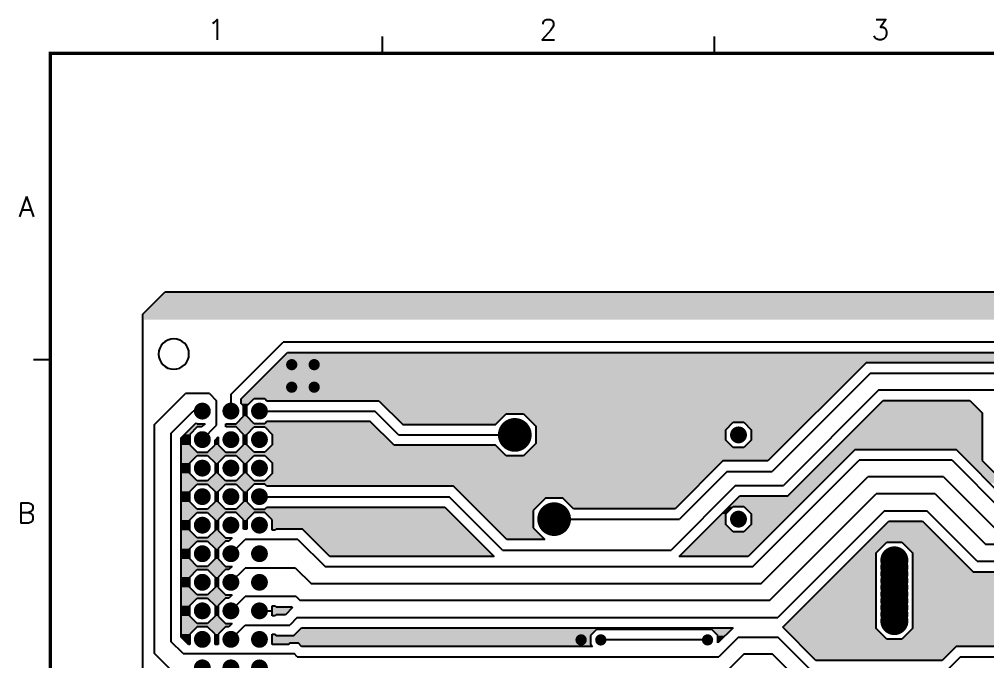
# Model space of a CAD drawing. Extents: x 295 to 953, y 10 to 290.
# Drawn here: x 487.4 to 629.6, y 195.7 to 290 of the extents above; entities that cross this region are included whole.
import ezdxf
from ezdxf.enums import TextEntityAlignment as Align

# ---------------------------------------------------------------- set-up
doc = ezdxf.new("R2010")
doc.units = 0
doc.header["$LTSCALE"] = 5
doc.header["$MEASUREMENT"] = 0
doc.layers.get('0').update_dxf_attribs({"linetype": 'CONTINUOUS', "lineweight": 25})
for name, color, linetype in [('L4-BOTTOM_GBR', 7, 'CONTINUOUS'), ('문자', 4, 'CONTINUOUS'), ('테두리', 3, 'CONTINUOUS')]:
    doc.layers.add(name, color=color, linetype=linetype)
doc.styles.get("Standard").update_dxf_attribs({"font": 'simplex.shx'})

# ---------------------------------------------------------------- blocks, each defined once
blk = doc.blocks.new('C')
blk.add_line((15, 285), (15, 285))
at = {"layer": '테두리'}
for points, const_width in [([(63.75, 287.5), (63.75, 285)], 0.3), ([(112.5, 287.5), (112.5, 285)], 0.3), ([(15, 285), (15, 15), (405, 15), (405, 285), (15, 285)], 0.5), ([(12.5, 240), (15, 240)], 0.3)]:
    blk.add_lwpolyline(points, dxfattribs=dict(at, const_width=const_width))
at = {"layer": '문자'}
for s, p in [('1', (39.38, 288.5)), ('2', (88.12, 288.5)), ('3', (136.88, 288.5)), ('A', (11.5, 262.5)), ('B', (11.5, 217.5))]:
    blk.add_text(s, height=3, dxfattribs=at).set_placement(p, align=Align.MIDDLE)

msp = doc.modelspace()

# ---------------------------------------------------------------- linework, layer by layer
for points, const_width in [([(527.84, 239.28, -1), (527.02, 239.28, -1)], 0.825), ([(531.14, 239.28, -1), (530.32, 239.28, -1)], 0.825), ([(527.84, 235.97, -1), (527.02, 235.97, -1)], 0.825), ([(531.14, 235.97, -1), (530.32, 235.97, -1)], 0.825), ([(514.93, 232.46, -1), (513.69, 232.46, -1)], 1.24), ([(519.12, 232.46, -1), (517.88, 232.46, -1)], 1.24), ([(523.31, 232.46, -1), (522.08, 232.46, -1)], 1.24), ([(561.42, 228.96, -1), (558.94, 228.96, -1)], 2.48), ([(514.93, 228.27, -1), (513.69, 228.27, -1)], 1.24), ([(519.12, 228.27, -1), (517.88, 228.27, -1)], 1.24), ([(523.31, 228.27, -1), (522.08, 228.27, -1)], 1.24), ([(593.64, 228.96, -1), (592.4, 228.96, -1)], 1.24), ([(514.93, 224.08, -1), (513.69, 224.08, -1)], 1.24), ([(519.12, 224.08, -1), (517.88, 224.08, -1)], 1.24), ([(523.31, 224.08, -1), (522.08, 224.08, -1)], 1.24), ([(514.93, 219.89, -1), (513.69, 219.89, -1)], 1.24), ([(519.12, 219.89, -1), (517.88, 219.89, -1)], 1.24), ([(523.31, 219.89, -1), (522.08, 219.89, -1)], 1.24), ([(567.19, 216.59, -1), (564.72, 216.59, -1)], 2.48), ([(593.64, 216.59, -1), (592.4, 216.59, -1)], 1.24), ([(514.93, 215.7, -1), (513.69, 215.7, -1)], 1.24), ([(519.12, 215.7, -1), (517.88, 215.7, -1)], 1.24), ([(523.31, 215.7, -1), (522.08, 215.7, -1)], 1.24), ([(514.93, 211.51, -1), (513.69, 211.51, -1)], 1.24), ([(519.12, 211.51, -1), (517.88, 211.51, -1)], 1.24), ([(523.31, 211.51, -1), (522.08, 211.51, -1)], 1.24), ([(616.93, 210.53, -1), (614.87, 210.53, -1)], 2.06), ([(616.93, 209.54, -1), (614.87, 209.54, -1)], 2.06), ([(616.93, 208.55, -1), (614.87, 208.55, -1)], 2.06), ([(616.93, 207.56, -1), (614.87, 207.56, -1)], 2.06), ([(514.93, 207.31, -1), (513.69, 207.31, -1)], 1.24), ([(519.12, 207.31, -1), (517.88, 207.31, -1)], 1.24), ([(523.31, 207.31, -1), (522.08, 207.31, -1)], 1.24), ([(616.93, 206.57, -1), (614.87, 206.57, -1)], 2.06), ([(616.93, 205.58, -1), (614.87, 205.58, -1)], 2.06), ([(616.93, 204.59, -1), (614.87, 204.59, -1)], 2.06), ([(616.93, 203.6, -1), (614.87, 203.6, -1)], 2.06), ([(514.93, 203.12, -1), (513.69, 203.12, -1)], 1.24), ([(519.12, 203.12, -1), (517.88, 203.12, -1)], 1.24), ([(523.31, 203.12, -1), (522.08, 203.12, -1)], 1.24), ([(616.93, 202.61, -1), (614.87, 202.61, -1)], 2.06), ([(616.93, 201.62, -1), (614.87, 201.62, -1)], 2.06), ([(514.93, 198.93, -1), (513.69, 198.93, -1)], 1.24), ([(519.12, 198.93, -1), (517.88, 198.93, -1)], 1.24), ([(523.31, 198.93, -1), (522.08, 198.93, -1)], 1.24), ([(570.33, 198.85, -1), (569.5, 198.85, -1)], 0.825), ([(573.22, 198.85, -1), (572.39, 198.85, -1)], 0.825), ([(588.89, 198.85, -1), (588.07, 198.85, -1)], 0.825), ([(514.93, 194.74, -1), (513.69, 194.74, -1)], 1.24), ([(519.12, 194.74, -1), (517.88, 194.74, -1)], 1.24), ([(523.31, 194.74, -1), (522.08, 194.74, -1)], 1.24)]:
    msp.add_lwpolyline(points, format="xyb", close=True, dxfattribs=dict(const_width=const_width))
at = {"layer": 'L4-BOTTOM_GBR'}
for p, q in [((505.57, 246.7), (508.87, 250)), ((508.87, 250), (868.57, 250)), ((505.57, 88.3), (505.57, 246.7)), ((505.57, 88.3), (505.57, 246.7)), ((518.5, 234.89), (526.19, 242.57)), ((841.34, 242.57), (526.19, 242.57)), ((520.03, 234.25), (526.82, 241.05)), ((526.82, 241.05), (840.71, 241.05)), ((611.77, 239.56), (597.34, 225.13)), ((831.04, 239.56), (611.77, 239.56)), ((612.4, 238.04), (597.97, 223.6)), ((612.4, 238.04), (830.41, 238.04)), ((507.22, 230.43), (511.83, 235.04)), ((515.36, 235.04), (511.83, 235.04)), ((515.36, 235.04), (516.41, 233.99)), ((518.5, 234.89), (518.5, 232.46)), ((613.64, 235.56), (599.62, 221.54)), ((613.64, 235.56), (813.71, 235.56)), ((516.41, 230.37), (516.41, 233.99)), ((520.03, 233.56), (520.03, 234.25)), ((520.36, 233.23), (520.03, 233.56)), ((520.36, 231.69), (520.36, 233.23)), ((520.84, 233.23), (521.93, 234.32)), ((520.84, 231.69), (520.84, 233.23)), ((521.93, 234.32), (523.46, 234.32)), ((523.46, 234.32), (523.79, 233.99)), ((523.79, 233.99), (540.24, 233.99)), ((540.24, 233.99), (543.74, 230.49)), ((600.25, 220.01), (614.27, 234.04)), ((614.27, 234.04), (626.96, 234.04)), ((626.96, 234.04), (628.78, 232.21)), ((509.69, 229.17), (512.98, 232.46)), ((514.31, 232.46), (512.98, 232.46)), ((522.69, 232.46), (539.61, 232.46)), ((543.1, 228.96), (539.61, 232.46)), ((557.33, 230.49), (558.9, 232.06)), ((558.9, 232.06), (561.46, 232.06)), ((561.46, 232.06), (563.28, 230.24)), ((628.78, 232.21), (628.78, 225.2)), ((507.22, 230.43), (507.22, 196.92)), ((511.22, 228.54), (513.41, 230.73)), ((513.41, 230.73), (513.54, 230.6)), ((513.54, 230.6), (514.72, 230.6)), ((514.72, 230.6), (514.24, 230.13)), ((514.31, 228.27), (516.41, 230.37)), ((517.77, 230.6), (519.27, 230.6)), ((517.77, 230.13), (517.77, 230.6)), ((519.27, 230.6), (520.36, 231.69)), ((521.93, 230.6), (520.84, 231.69)), ((523.46, 230.6), (521.93, 230.6)), ((523.79, 230.93), (523.46, 230.6)), ((538.97, 230.93), (523.79, 230.93)), ((542.47, 227.44), (538.97, 230.93)), ((543.74, 230.49), (557.33, 230.49)), ((591.16, 229.73), (592.25, 230.82)), ((592.25, 230.82), (593.79, 230.82)), ((593.79, 230.82), (594.87, 229.73)), ((509.69, 229.17), (509.69, 198.64)), ((513.54, 230.13), (512.46, 229.04)), ((512.46, 229.04), (512.46, 227.5)), ((514.24, 230.13), (513.54, 230.13)), ((519.27, 230.13), (517.77, 230.13)), ((520.36, 229.04), (519.27, 230.13)), ((520.36, 227.5), (520.36, 229.04)), ((520.84, 229.04), (521.93, 230.13)), ((520.84, 227.5), (520.84, 229.04)), ((521.93, 230.13), (523.46, 230.13)), ((523.46, 230.13), (524.55, 229.04)), ((524.55, 229.04), (524.55, 227.5)), ((543.1, 228.96), (560.18, 228.96)), ((563.28, 230.24), (563.28, 227.68)), ((591.16, 228.19), (591.16, 229.73)), ((594.87, 229.73), (594.87, 228.19)), ((511.22, 199.27), (511.22, 228.54)), ((512.46, 227.5), (513.54, 226.41)), ((515.08, 226.41), (516.17, 227.5)), ((516.17, 228.2), (516.65, 228.68)), ((516.17, 227.5), (516.17, 228.2)), ((516.65, 228.68), (516.65, 227.5)), ((516.65, 227.5), (517.73, 226.41)), ((519.27, 226.41), (520.36, 227.5)), ((521.93, 226.41), (520.84, 227.5)), ((524.55, 227.5), (523.46, 226.41)), ((557.33, 227.44), (542.47, 227.44)), ((558.9, 225.87), (557.33, 227.44)), ((563.28, 227.68), (561.46, 225.87)), ((592.25, 227.11), (591.16, 228.19)), ((594.87, 228.19), (593.79, 227.11)), ((513.54, 226.41), (515.08, 226.41)), ((517.73, 226.41), (519.27, 226.41)), ((523.46, 226.41), (521.93, 226.41)), ((593.79, 227.11), (592.25, 227.11)), ((610.12, 226.78), (594.45, 211.1)), ((625, 226.78), (610.12, 226.78)), ((632.42, 219.35), (625, 226.78)), ((512.46, 224.85), (513.54, 225.93)), ((512.46, 223.31), (512.46, 224.85)), ((513.54, 225.93), (515.08, 225.93)), ((515.08, 225.93), (516.17, 224.85)), ((516.17, 224.85), (516.17, 223.31)), ((516.65, 224.85), (517.73, 225.93)), ((516.65, 223.31), (516.65, 224.85)), ((517.73, 225.93), (519.27, 225.93)), ((519.27, 225.93), (520.36, 224.85)), ((520.36, 224.85), (520.36, 223.31)), ((520.84, 224.85), (521.93, 225.93)), ((520.84, 223.31), (520.84, 224.85)), ((521.93, 225.93), (523.46, 225.93)), ((523.46, 225.93), (524.55, 224.85)), ((524.55, 224.85), (524.55, 223.31)), ((561.46, 225.87), (558.9, 225.87)), ((590.74, 225.13), (583.72, 218.11)), ((597.34, 225.13), (590.74, 225.13)), ((595.08, 209.57), (610.75, 225.25)), ((624.37, 225.25), (610.75, 225.25)), ((624.37, 225.25), (631.79, 217.82)), ((628.78, 225.2), (632.15, 221.83)), ((513.54, 222.22), (512.46, 223.31)), ((516.17, 223.31), (515.08, 222.22)), ((517.73, 222.22), (516.65, 223.31)), ((520.36, 223.31), (519.27, 222.22)), ((521.93, 222.22), (520.84, 223.31)), ((524.55, 223.31), (523.46, 222.22)), ((591.37, 223.6), (584.35, 216.59)), ((591.37, 223.6), (597.97, 223.6)), ((515.08, 222.22), (513.54, 222.22)), ((519.27, 222.22), (517.73, 222.22)), ((523.46, 222.22), (521.93, 222.22)), ((596.32, 207.1), (611.99, 222.78)), ((623.13, 222.78), (611.99, 222.78)), ((623.13, 222.78), (630.55, 215.35)), ((512.46, 220.66), (513.54, 221.74)), ((512.46, 219.12), (512.46, 220.66)), ((513.54, 221.74), (515.08, 221.74)), ((515.08, 221.74), (516.17, 220.66)), ((516.17, 220.66), (516.17, 219.12)), ((516.65, 220.66), (517.73, 221.74)), ((516.65, 219.12), (516.65, 220.66)), ((517.73, 221.74), (519.27, 221.74)), ((519.27, 221.74), (520.36, 220.66)), ((520.36, 220.66), (520.36, 219.12)), ((521.93, 221.74), (520.84, 220.66)), ((520.84, 220.66), (520.84, 219.12)), ((523.46, 221.74), (521.93, 221.74)), ((523.79, 221.41), (523.46, 221.74)), ((551.16, 221.41), (523.79, 221.41)), ((559, 213.58), (551.16, 221.41)), ((592.6, 221.54), (583.12, 212.05)), ((592.6, 221.54), (599.62, 221.54)), ((513.54, 218.03), (512.46, 219.12)), ((516.17, 219.12), (515.08, 218.03)), ((517.73, 218.03), (516.65, 219.12)), ((520.36, 219.12), (519.27, 218.03)), ((520.84, 219.12), (521.93, 218.03)), ((522.69, 219.89), (550.53, 219.89)), ((558.37, 212.05), (550.53, 219.89)), ((564.67, 219.68), (562.86, 217.87)), ((567.24, 219.68), (564.67, 219.68)), ((568.81, 218.11), (567.24, 219.68)), ((584.33, 211.1), (593.24, 220.01)), ((593.24, 220.01), (600.25, 220.01)), ((597.55, 204.62), (613.23, 220.3)), ((621.89, 220.3), (613.23, 220.3)), ((621.89, 220.3), (629.32, 212.88)), ((512.46, 216.47), (513.54, 217.55)), ((515.08, 218.03), (513.54, 218.03)), ((513.54, 217.55), (515.08, 217.55)), ((515.08, 217.55), (516.17, 216.47)), ((517.73, 217.55), (516.65, 216.47)), ((519.27, 218.03), (517.73, 218.03)), ((519.27, 217.55), (517.73, 217.55)), ((520.36, 216.47), (519.27, 217.55)), ((521.93, 217.55), (520.84, 216.47)), ((521.93, 218.03), (523.46, 218.03)), ((523.46, 217.55), (521.93, 217.55)), ((523.46, 218.03), (523.79, 218.36)), ((524.55, 216.47), (523.46, 217.55)), ((523.79, 218.36), (549.9, 218.36)), ((549.9, 218.36), (557.16, 211.1)), ((562.86, 217.87), (562.86, 215.31)), ((583.72, 218.11), (568.81, 218.11)), ((591.16, 217.36), (592.25, 218.44)), ((592.25, 218.44), (593.79, 218.44)), ((593.79, 218.44), (594.87, 217.36)), ((614.47, 217.82), (598.79, 202.15)), ((614.47, 217.82), (620.65, 217.82)), ((628.08, 210.4), (620.65, 217.82)), ((512.46, 214.93), (512.46, 216.47)), ((516.17, 216.47), (516.17, 214.93)), ((516.65, 216.47), (516.65, 214.93)), ((520.36, 215.13), (520.36, 216.47)), ((520.84, 216.47), (520.84, 215.13)), ((524.55, 214.96), (524.55, 216.47)), ((565.96, 216.59), (584.35, 216.59)), ((591.16, 215.82), (591.16, 217.36)), ((594.87, 217.36), (594.87, 215.82)), ((599.51, 200.71), (615.1, 216.3)), ((615.1, 216.3), (620.02, 216.3)), ((620.02, 216.3), (627.45, 208.87)), ((513.54, 213.84), (512.46, 214.93)), ((516.17, 214.93), (515.08, 213.84)), ((516.65, 214.93), (517.73, 213.84)), ((520.84, 215.13), (520.36, 215.13)), ((524.98, 214.96), (524.55, 214.96)), ((525.15, 215.13), (524.98, 214.96)), ((528.99, 215.13), (525.15, 215.13)), ((533.01, 211.1), (528.99, 215.13)), ((562.86, 215.31), (564.59, 213.58)), ((592.25, 214.73), (591.16, 215.82)), ((593.79, 214.73), (592.25, 214.73)), ((594.87, 215.82), (593.79, 214.73)), ((512.46, 212.27), (513.54, 213.36)), ((515.08, 213.84), (513.54, 213.84)), ((513.54, 213.36), (515.08, 213.36)), ((515.08, 213.36), (516.17, 212.27)), ((517.73, 213.36), (516.65, 212.27)), ((517.73, 213.84), (518.68, 213.84)), ((518.2, 213.36), (517.73, 213.36)), ((518.68, 213.84), (518.2, 213.36)), ((518.5, 211.51), (520.6, 213.6)), ((525.78, 213.6), (520.6, 213.6)), ((528.35, 213.6), (525.78, 213.6)), ((528.35, 213.6), (532.38, 209.57)), ((564.59, 213.58), (559, 213.58)), ((512.46, 210.74), (512.46, 212.27)), ((516.17, 212.27), (516.17, 210.74)), ((516.65, 212.27), (516.65, 210.74)), ((558.37, 212.05), (583.12, 212.05)), ((613.22, 211.64), (614.79, 213.21)), ((614.79, 213.21), (617.01, 213.21)), ((617.01, 213.21), (618.58, 211.64)), ((681.29, 212.88), (629.32, 212.88)), ((513.54, 209.65), (512.46, 210.74)), ((516.17, 210.74), (515.08, 209.65)), ((516.65, 210.74), (517.73, 209.65)), ((557.16, 211.1), (533.01, 211.1)), ((594.45, 211.1), (584.33, 211.1)), ((613.22, 200.51), (613.22, 211.64)), ((618.58, 211.64), (618.58, 200.51)), ((628.08, 210.4), (682.53, 210.4)), ((512.46, 208.08), (513.54, 209.17)), ((515.08, 209.65), (513.54, 209.65)), ((513.54, 209.17), (515.08, 209.17)), ((515.08, 209.17), (516.17, 208.08)), ((517.73, 209.17), (516.65, 208.08)), ((517.73, 209.65), (518.68, 209.65)), ((518.2, 209.17), (517.73, 209.17)), ((518.68, 209.65), (518.2, 209.17)), ((518.5, 207.31), (520.6, 209.41)), ((525.78, 209.41), (520.6, 209.41)), ((528.01, 209.41), (525.78, 209.41)), ((528.01, 209.41), (530.32, 207.1)), ((595.08, 209.57), (532.38, 209.57)), ((512.46, 206.55), (512.46, 208.08)), ((516.17, 208.08), (516.17, 206.55)), ((516.65, 208.08), (516.65, 206.55)), ((627.45, 208.87), (683.16, 208.87)), ((513.54, 205.46), (512.46, 206.55)), ((516.17, 206.55), (515.08, 205.46)), ((516.65, 206.55), (517.73, 205.46)), ((596.32, 207.1), (530.32, 207.1)), ((512.46, 203.89), (513.54, 204.98)), ((515.08, 205.46), (513.54, 205.46)), ((513.54, 204.98), (515.08, 204.98)), ((515.08, 204.98), (516.17, 203.89)), ((517.73, 204.98), (516.65, 203.89)), ((517.73, 205.46), (518.68, 205.46)), ((518.2, 204.98), (517.73, 204.98)), ((518.68, 205.46), (518.2, 204.98)), ((518.5, 203.12), (520.6, 205.22)), ((525.78, 205.22), (520.6, 205.22)), ((528.07, 205.22), (525.78, 205.22)), ((528.07, 205.22), (528.67, 204.62)), ((512.46, 202.35), (512.46, 203.89)), ((516.17, 203.89), (516.17, 202.35)), ((516.65, 203.89), (516.65, 202.35)), ((524.55, 203.86), (524.98, 203.86)), ((524.55, 202.39), (524.55, 203.86)), ((524.98, 203.86), (525.15, 203.69)), ((525.15, 203.69), (527.44, 203.69)), ((527.54, 203.59), (526.5, 202.55)), ((527.44, 203.69), (527.54, 203.59)), ((597.55, 204.62), (528.67, 204.62)), ((513.54, 201.27), (512.46, 202.35)), ((516.17, 202.35), (515.08, 201.27)), ((516.65, 202.35), (517.73, 201.27)), ((522.69, 203.12), (524.55, 203.12)), ((524.98, 202.39), (524.55, 202.39)), ((525.15, 202.55), (524.98, 202.39)), ((526.5, 202.55), (525.15, 202.55)), ((528.25, 202.15), (527.13, 201.03)), ((528.25, 202.15), (598.79, 202.15)), ((513.54, 200.79), (512.46, 199.7)), ((515.08, 201.27), (513.54, 201.27)), ((515.08, 200.79), (513.54, 200.79)), ((516.17, 199.7), (515.08, 200.79)), ((517.73, 200.79), (516.65, 199.7)), ((517.73, 201.27), (518.68, 201.27)), ((518.2, 200.79), (517.73, 200.79)), ((518.68, 201.27), (518.2, 200.79)), ((518.5, 198.93), (520.6, 201.03)), ((520.6, 201.03), (525.78, 201.03)), ((525.78, 201.03), (527.13, 201.03)), ((527.76, 199.5), (528.89, 200.62)), ((528.89, 200.62), (592.22, 200.62)), ((592.22, 200.62), (590.01, 198.41)), ((604.37, 195.84), (599.51, 200.71)), ((614.79, 198.94), (613.22, 200.51)), ((618.58, 200.51), (617.01, 198.94)), ((512.29, 198.2), (511.22, 199.27)), ((512.46, 199.7), (512.46, 198.2)), ((516.17, 198.2), (516.17, 199.7)), ((516.65, 199.7), (516.65, 198.2)), ((524.55, 199.67), (524.98, 199.67)), ((524.55, 198.2), (524.55, 199.67)), ((524.98, 199.67), (525.15, 199.5)), ((525.15, 199.5), (527.76, 199.5)), ((572.17, 200.38), (571.28, 199.48)), ((571.28, 199.48), (571.28, 198.22)), ((589.11, 200.38), (572.17, 200.38)), ((590.01, 199.48), (589.11, 200.38)), ((590.01, 198.41), (590.01, 199.48)), ((593.02, 199.26), (590.13, 196.38)), ((593.02, 199.26), (598.79, 199.26)), ((603.74, 194.31), (598.79, 199.26)), ((511.49, 196.84), (509.69, 198.64)), ((512.46, 198.2), (512.29, 198.2)), ((516.65, 198.2), (516.17, 198.2)), ((527, 198.2), (524.55, 198.2)), ((527.16, 198.36), (527, 198.2)), ((528.42, 198.36), (527.16, 198.36)), ((528.89, 197.9), (528.42, 198.36)), ((571.6, 197.9), (528.89, 197.9)), ((571.28, 198.22), (571.6, 197.9)), ((588.48, 198.85), (572.8, 198.85)), ((617.01, 198.94), (614.79, 198.94)), ((624.97, 197.9), (622.91, 195.84)), ((685.64, 197.9), (624.97, 197.9)), ((511.49, 192.65), (507.22, 196.92)), ((511.49, 196.84), (527.79, 196.84)), ((528.25, 196.38), (527.79, 196.84)), ((528.25, 196.38), (590.13, 196.38)), ((593.84, 196.79), (590.95, 193.9)), ((593.84, 196.79), (597.97, 196.79)), ((602.92, 191.84), (597.97, 196.79)), ((625.6, 196.38), (623.54, 194.31)), ((625.6, 196.38), (685, 196.38)), ((622.91, 195.84), (604.37, 195.84))]:
    msp.add_line(p, q, dxfattribs=at)
for start, end in [(0, 180), (180, 0)]:
    msp.add_arc((510.12, 240.84), 2.23, start, end, dxfattribs=at)
for points in [[(868.4, 246.62), (868.4, 249.83), (505.73, 246.62), (508.95, 249.83)], [(868.4, 249.83), (868.4, 249.83), (508.95, 249.83), (868.4, 249.83)], [(868.4, 245.87), (868.4, 246.62), (505.73, 245.87), (505.73, 246.62)], [(868.4, 245.87), (868.4, 245.87), (856.19, 245.87), (505.73, 245.87)], [(842.2, 239.56), (840.71, 241.05), (525.34, 239.56), (526.82, 241.05)], [(840.71, 241.05), (840.71, 241.05), (592.25, 241.05), (840.71, 241.05)], [(608.36, 236.15), (611.77, 239.56), (521.93, 236.15), (525.34, 239.56)], [(842.2, 239.56), (842.2, 239.56), (831.04, 239.56), (611.77, 239.56)], [(606.53, 234.32), (608.36, 236.15), (520.09, 234.32), (521.93, 236.15)], [(521.86, 234.25), (521.93, 234.32), (520.03, 234.25), (520.09, 234.32)], [(521.17, 233.56), (521.86, 234.25), (520.03, 233.56), (520.03, 234.25)], [(520.84, 233.23), (521.17, 233.56), (520.36, 233.23), (520.03, 233.56)], [(520.84, 231.69), (520.84, 233.23), (520.36, 231.69), (520.36, 233.23)], [(606.53, 234.32), (606.53, 234.32), (523.46, 234.32), (521.93, 234.32)], [(606.2, 233.99), (606.53, 234.32), (523.79, 233.99), (523.46, 234.32)], [(606.2, 233.99), (606.2, 233.99), (540.24, 233.99), (523.79, 233.99)], [(604.27, 232.06), (606.2, 233.99), (542.17, 232.06), (540.24, 233.99)], [(628.78, 232.21), (626.96, 234.04), (612.45, 232.21), (614.27, 234.04)], [(626.96, 234.04), (626.96, 234.04), (614.27, 234.04), (626.96, 234.04)], [(557.33, 230.49), (558.9, 232.06), (543.74, 230.49), (542.17, 232.06)], [(604.27, 232.06), (604.27, 232.06), (561.46, 232.06), (558.9, 232.06)], [(603.03, 230.82), (604.27, 232.06), (562.7, 230.82), (561.46, 232.06)], [(628.78, 226.78), (628.78, 232.21), (607.01, 226.78), (612.45, 232.21)], [(514.24, 230.13), (514.72, 230.6), (512.81, 230.13), (513.29, 230.6)], [(513.54, 230.6), (513.41, 230.73), (513.29, 230.6), (513.41, 230.73)], [(539.78, 230.13), (539.3, 230.6), (517.77, 230.13), (517.77, 230.6)], [(539.3, 230.6), (539.3, 230.6), (517.77, 230.6), (518.32, 230.6)], [(521.93, 230.6), (521.93, 230.6), (518.32, 230.6), (519.27, 230.6)], [(521.93, 230.6), (520.84, 231.69), (519.27, 230.6), (520.36, 231.69)], [(539.3, 230.6), (539.3, 230.6), (521.93, 230.6), (523.46, 230.6)], [(539.3, 230.6), (538.97, 230.93), (523.46, 230.6), (523.79, 230.93)], [(538.97, 230.93), (538.97, 230.93), (523.79, 230.93), (538.97, 230.93)], [(591.67, 230.24), (592.25, 230.82), (563.28, 230.24), (562.7, 230.82)], [(603.03, 230.82), (603.03, 230.82), (593.79, 230.82), (592.25, 230.82)], [(601.94, 229.73), (603.03, 230.82), (594.87, 229.73), (593.79, 230.82)], [(512.46, 228.54), (512.46, 229.04), (511.22, 228.54), (511.72, 229.04)], [(512.46, 229.04), (513.54, 230.13), (511.72, 229.04), (512.81, 230.13)], [(521.93, 230.13), (521.93, 230.13), (519.27, 230.13), (517.77, 230.13)], [(520.84, 229.04), (521.93, 230.13), (520.36, 229.04), (519.27, 230.13)], [(520.84, 227.5), (520.84, 229.04), (520.36, 227.5), (520.36, 229.04)], [(539.78, 230.13), (539.78, 230.13), (523.46, 230.13), (521.93, 230.13)], [(540.87, 229.04), (539.78, 230.13), (524.55, 229.04), (523.46, 230.13)], [(542.41, 227.5), (540.87, 229.04), (524.55, 227.5), (524.55, 229.04)], [(591.16, 229.73), (591.67, 230.24), (563.28, 229.73), (563.28, 230.24)], [(591.16, 228.19), (591.16, 229.73), (563.28, 228.19), (563.28, 229.73)], [(600.4, 228.19), (601.94, 229.73), (594.87, 228.19), (594.87, 229.73)], [(512.46, 227.5), (512.46, 228.54), (511.22, 227.5), (511.22, 228.54)], [(513.54, 226.41), (512.46, 227.5), (511.22, 226.41), (511.22, 227.5)], [(517.73, 226.41), (516.65, 227.5), (515.08, 226.41), (516.17, 227.5)], [(516.65, 228.2), (516.65, 228.68), (516.17, 228.2), (516.65, 228.68)], [(516.65, 227.5), (516.65, 228.2), (516.17, 227.5), (516.17, 228.2)], [(521.93, 226.41), (520.84, 227.5), (519.27, 226.41), (520.36, 227.5)], [(558.36, 226.41), (557.33, 227.44), (523.46, 226.41), (524.49, 227.44)], [(542.47, 227.44), (542.41, 227.5), (524.49, 227.44), (524.55, 227.5)], [(592.25, 227.11), (591.67, 227.68), (562.7, 227.11), (563.28, 227.68)], [(591.67, 227.68), (591.16, 228.19), (563.28, 227.68), (563.28, 228.19)], [(599.32, 227.11), (600.4, 228.19), (593.79, 227.11), (594.87, 228.19)], [(558.83, 225.93), (558.36, 226.41), (511.22, 225.93), (511.22, 226.41)], [(517.73, 226.41), (517.73, 226.41), (513.54, 226.41), (515.08, 226.41)], [(521.93, 226.41), (521.93, 226.41), (517.73, 226.41), (519.27, 226.41)], [(558.36, 226.41), (558.36, 226.41), (521.93, 226.41), (523.46, 226.41)], [(598.08, 225.87), (599.32, 227.11), (561.46, 225.87), (562.7, 227.11)], [(603.36, 220.01), (610.12, 226.78), (600.25, 220.01), (607.01, 226.78)], [(628.78, 226.78), (628.78, 226.78), (625, 226.78), (610.12, 226.78)], [(628.78, 225.2), (628.78, 226.78), (626.58, 225.2), (625, 226.78)], [(512.46, 224.85), (513.54, 225.93), (511.22, 224.85), (511.22, 225.93)], [(512.46, 223.31), (512.46, 224.85), (511.22, 223.31), (511.22, 224.85)], [(517.73, 225.93), (517.73, 225.93), (515.08, 225.93), (513.54, 225.93)], [(516.65, 224.85), (517.73, 225.93), (516.17, 224.85), (515.08, 225.93)], [(516.65, 223.31), (516.65, 224.85), (516.17, 223.31), (516.17, 224.85)], [(521.93, 225.93), (521.93, 225.93), (519.27, 225.93), (517.73, 225.93)], [(520.84, 224.85), (521.93, 225.93), (520.36, 224.85), (519.27, 225.93)], [(520.84, 223.31), (520.84, 224.85), (520.36, 223.31), (520.36, 224.85)], [(558.83, 225.93), (558.83, 225.93), (523.46, 225.93), (521.93, 225.93)], [(558.9, 225.87), (558.83, 225.93), (523.53, 225.87), (523.46, 225.93)], [(597.34, 225.13), (598.08, 225.87), (524.27, 225.13), (523.53, 225.87)], [(590.46, 224.85), (590.74, 225.13), (524.55, 224.85), (524.27, 225.13)], [(588.92, 223.31), (590.46, 224.85), (524.55, 223.31), (524.55, 224.85)], [(632.15, 221.83), (628.78, 225.2), (629.95, 221.83), (626.58, 225.2)], [(513.54, 222.22), (512.46, 223.31), (511.22, 222.22), (511.22, 223.31)], [(517.73, 222.22), (516.65, 223.31), (515.08, 222.22), (516.17, 223.31)], [(521.93, 222.22), (520.84, 223.31), (519.27, 222.22), (520.36, 223.31)], [(587.83, 222.22), (588.92, 223.31), (523.46, 222.22), (524.55, 223.31)], [(587.35, 221.74), (587.83, 222.22), (511.22, 221.74), (511.22, 222.22)], [(517.73, 222.22), (517.73, 222.22), (513.54, 222.22), (515.08, 222.22)], [(587.83, 222.22), (587.83, 222.22), (517.73, 222.22), (519.27, 222.22)], [(512.46, 220.66), (513.54, 221.74), (511.22, 220.66), (511.22, 221.74)], [(512.46, 219.12), (512.46, 220.66), (511.22, 219.12), (511.22, 220.66)], [(517.73, 221.74), (517.73, 221.74), (515.08, 221.74), (513.54, 221.74)], [(516.65, 220.66), (517.73, 221.74), (516.17, 220.66), (515.08, 221.74)], [(516.65, 219.12), (516.65, 220.66), (516.17, 219.12), (516.17, 220.66)], [(521.93, 221.74), (521.93, 221.74), (519.27, 221.74), (517.73, 221.74)], [(520.84, 220.66), (521.93, 221.74), (520.36, 220.66), (519.27, 221.74)], [(520.84, 219.12), (520.84, 220.66), (520.36, 219.12), (520.36, 220.66)], [(587.35, 221.74), (587.35, 221.74), (523.46, 221.74), (521.93, 221.74)], [(587.02, 221.41), (587.35, 221.74), (523.79, 221.41), (523.46, 221.74)], [(587.02, 221.41), (587.02, 221.41), (551.16, 221.41), (523.79, 221.41)], [(585.29, 219.68), (587.02, 221.41), (552.89, 219.68), (551.16, 221.41)], [(513.54, 218.03), (512.46, 219.12), (511.22, 218.03), (511.22, 219.12)], [(517.73, 218.03), (516.65, 219.12), (515.08, 218.03), (516.17, 219.12)], [(521.93, 218.03), (520.84, 219.12), (519.27, 218.03), (520.36, 219.12)], [(562.86, 217.87), (564.67, 219.68), (554.71, 217.87), (552.89, 219.68)], [(585.29, 219.68), (585.29, 219.68), (567.24, 219.68), (564.67, 219.68)], [(583.72, 218.11), (585.29, 219.68), (568.81, 218.11), (567.24, 219.68)], [(601.79, 218.44), (602.37, 219.02), (591.67, 218.44), (592.25, 219.02)], [(602.37, 219.02), (603.36, 220.01), (592.25, 219.02), (593.24, 220.01)], [(603.36, 220.01), (603.36, 220.01), (593.24, 220.01), (600.25, 220.01)], [(550.71, 217.55), (550.23, 218.03), (511.22, 217.55), (511.22, 218.03)], [(512.46, 216.47), (513.54, 217.55), (511.22, 216.47), (511.22, 217.55)], [(550.23, 218.03), (550.23, 218.03), (513.54, 218.03), (515.08, 218.03)], [(517.73, 217.55), (517.73, 217.55), (515.08, 217.55), (513.54, 217.55)], [(516.65, 216.47), (517.73, 217.55), (516.17, 216.47), (515.08, 217.55)], [(521.93, 217.55), (521.93, 217.55), (519.27, 217.55), (517.73, 217.55)], [(520.84, 216.47), (521.93, 217.55), (520.36, 216.47), (519.27, 217.55)], [(550.71, 217.55), (550.71, 217.55), (523.46, 217.55), (521.93, 217.55)], [(550.23, 218.03), (549.9, 218.36), (523.46, 218.03), (523.79, 218.36)], [(551.79, 216.47), (550.71, 217.55), (524.55, 216.47), (523.46, 217.55)], [(549.9, 218.36), (549.9, 218.36), (523.79, 218.36), (549.9, 218.36)], [(562.86, 215.31), (562.86, 217.87), (557.27, 215.31), (554.71, 217.87)], [(591.16, 217.36), (592.25, 218.44), (590.58, 217.36), (591.67, 218.44)], [(601.79, 218.44), (601.79, 218.44), (593.79, 218.44), (592.25, 218.44)], [(600.7, 217.36), (601.79, 218.44), (594.87, 217.36), (593.79, 218.44)], [(512.46, 214.93), (512.46, 216.47), (511.22, 214.93), (511.22, 216.47)], [(516.65, 214.93), (516.65, 216.47), (516.17, 214.93), (516.17, 216.47)], [(520.84, 215.13), (520.84, 216.47), (520.36, 215.13), (520.36, 216.47)], [(553.13, 215.13), (551.79, 216.47), (524.55, 215.13), (524.55, 216.47)], [(591.16, 215.82), (591.16, 217.36), (589.04, 215.82), (590.58, 217.36)], [(599.16, 215.82), (600.7, 217.36), (594.87, 215.82), (594.87, 217.36)], [(620.33, 215.99), (620.02, 216.3), (614.79, 215.99), (615.1, 216.3)], [(620.02, 216.3), (620.02, 216.3), (615.1, 216.3), (620.02, 216.3)], [(513.54, 213.84), (512.46, 214.93), (511.22, 213.84), (511.22, 214.93)], [(517.73, 213.84), (516.65, 214.93), (515.08, 213.84), (516.17, 214.93)], [(524.98, 214.96), (525.15, 215.13), (524.55, 214.96), (524.55, 215.13)], [(553.13, 215.13), (553.13, 215.13), (528.99, 215.13), (525.15, 215.13)], [(557.16, 211.1), (553.13, 215.13), (533.01, 211.1), (528.99, 215.13)], [(564.59, 213.58), (562.86, 215.31), (559, 213.58), (557.27, 215.31)], [(594.45, 211.1), (598.08, 214.73), (584.33, 211.1), (587.96, 214.73)], [(592.25, 214.73), (591.16, 215.82), (587.96, 214.73), (589.04, 215.82)], [(598.08, 214.73), (599.16, 215.82), (593.79, 214.73), (594.87, 215.82)], [(623.11, 213.21), (620.33, 215.99), (612.01, 213.21), (614.79, 215.99)], [(518.2, 213.36), (518.68, 213.84), (511.22, 213.36), (511.22, 213.84)], [(512.46, 212.27), (513.54, 213.36), (511.22, 212.27), (511.22, 213.36)], [(518.68, 213.84), (518.68, 213.84), (513.54, 213.84), (515.08, 213.84)], [(517.73, 213.36), (517.73, 213.36), (515.08, 213.36), (513.54, 213.36)], [(516.65, 212.27), (517.73, 213.36), (516.17, 212.27), (515.08, 213.36)], [(512.46, 210.74), (512.46, 212.27), (511.22, 210.74), (511.22, 212.27)], [(516.65, 210.74), (516.65, 212.27), (516.17, 210.74), (516.17, 212.27)], [(613.22, 211.64), (614.79, 213.21), (610.44, 211.64), (612.01, 213.21)], [(623.11, 213.21), (623.11, 213.21), (617.01, 213.21), (614.79, 213.21)], [(624.68, 211.64), (623.11, 213.21), (618.58, 211.64), (617.01, 213.21)], [(513.54, 209.65), (512.46, 210.74), (511.22, 209.65), (511.22, 210.74)], [(517.73, 209.65), (516.65, 210.74), (515.08, 209.65), (516.17, 210.74)], [(613.22, 200.71), (613.22, 211.64), (599.51, 200.71), (610.44, 211.64)], [(627.45, 208.87), (624.68, 211.64), (618.58, 208.87), (618.58, 211.64)], [(518.2, 209.17), (518.68, 209.65), (511.22, 209.17), (511.22, 209.65)], [(512.46, 208.08), (513.54, 209.17), (511.22, 208.08), (511.22, 209.17)], [(518.68, 209.65), (518.68, 209.65), (513.54, 209.65), (515.08, 209.65)], [(517.73, 209.17), (517.73, 209.17), (515.08, 209.17), (513.54, 209.17)], [(516.65, 208.08), (517.73, 209.17), (516.17, 208.08), (515.08, 209.17)], [(512.46, 206.55), (512.46, 208.08), (511.22, 206.55), (511.22, 208.08)], [(516.65, 206.55), (516.65, 208.08), (516.17, 206.55), (516.17, 208.08)], [(692.75, 200.51), (692.75, 208.87), (618.58, 200.51), (618.58, 208.87)], [(513.54, 205.46), (512.46, 206.55), (511.22, 205.46), (511.22, 206.55)], [(517.73, 205.46), (516.65, 206.55), (515.08, 205.46), (516.17, 206.55)], [(518.2, 204.98), (518.68, 205.46), (511.22, 204.98), (511.22, 205.46)], [(512.46, 203.89), (513.54, 204.98), (511.22, 203.89), (511.22, 204.98)], [(518.68, 205.46), (518.68, 205.46), (513.54, 205.46), (515.08, 205.46)], [(517.73, 204.98), (517.73, 204.98), (515.08, 204.98), (513.54, 204.98)], [(516.65, 203.89), (517.73, 204.98), (516.17, 203.89), (515.08, 204.98)], [(512.46, 202.35), (512.46, 203.89), (511.22, 202.35), (511.22, 203.89)], [(516.65, 202.35), (516.65, 203.89), (516.17, 202.35), (516.17, 203.89)], [(525.15, 203.69), (524.98, 203.86), (524.55, 203.69), (524.55, 203.86)], [(524.98, 203.86), (524.98, 203.86), (524.55, 203.86), (524.98, 203.86)], [(527.54, 203.59), (527.44, 203.69), (524.55, 203.59), (524.55, 203.69)], [(526.5, 202.55), (527.54, 203.59), (524.55, 202.55), (524.55, 203.59)], [(513.54, 201.27), (512.46, 202.35), (511.22, 201.27), (511.22, 202.35)], [(517.73, 201.27), (516.65, 202.35), (515.08, 201.27), (516.17, 202.35)], [(524.98, 202.39), (525.15, 202.55), (524.55, 202.39), (524.55, 202.55)], [(518.2, 200.79), (518.68, 201.27), (511.22, 200.79), (511.22, 201.27)], [(512.46, 199.7), (513.54, 200.79), (511.22, 199.7), (511.22, 200.79)], [(517.73, 200.79), (517.73, 200.79), (515.08, 200.79), (513.54, 200.79)], [(516.65, 199.7), (517.73, 200.79), (516.17, 199.7), (515.08, 200.79)], [(591.97, 200.38), (592.22, 200.62), (528.64, 200.38), (528.89, 200.62)], [(613.22, 200.51), (613.22, 200.71), (599.7, 200.51), (599.51, 200.71)], [(614.79, 198.94), (613.22, 200.51), (601.27, 198.94), (599.7, 200.51)], [(692.75, 200.34), (692.75, 200.51), (618.42, 200.34), (618.58, 200.51)], [(512.46, 199.27), (512.46, 199.7), (511.22, 199.27), (511.22, 199.7)], [(512.46, 198.2), (512.46, 199.27), (512.29, 198.2), (511.22, 199.27)], [(516.65, 198.2), (516.65, 199.7), (516.17, 198.2), (516.17, 199.7)], [(525.15, 199.5), (524.98, 199.67), (524.55, 199.5), (524.55, 199.67)], [(524.98, 199.67), (524.98, 199.67), (524.55, 199.67), (524.98, 199.67)], [(571.28, 199.48), (571.3, 199.5), (524.55, 199.48), (524.55, 199.5)], [(571.28, 198.36), (571.28, 199.48), (524.55, 198.36), (524.55, 199.48)], [(571.3, 199.5), (572.17, 200.38), (527.76, 199.5), (528.64, 200.38)], [(591.97, 200.38), (591.97, 200.38), (589.11, 200.38), (572.17, 200.38)], [(591.08, 199.48), (591.97, 200.38), (590.01, 199.48), (589.11, 200.38)], [(590.01, 198.41), (591.08, 199.48), (590.01, 198.41), (590.01, 199.48)], [(694.15, 198.94), (692.75, 200.34), (617.01, 198.94), (618.42, 200.34)], [(527, 198.2), (527.16, 198.36), (524.55, 198.2), (524.55, 198.36)], [(571.28, 198.36), (571.28, 198.36), (528.42, 198.36), (527.16, 198.36)], [(571.28, 198.22), (571.28, 198.36), (528.57, 198.22), (528.42, 198.36)], [(571.6, 197.9), (571.28, 198.22), (528.89, 197.9), (528.57, 198.22)], [(694.32, 198.77), (694.15, 198.94), (601.44, 198.77), (601.27, 198.94)], [(817.03, 197.9), (816.16, 198.77), (602.31, 197.9), (601.44, 198.77)], [(622.91, 195.84), (624.97, 197.9), (604.37, 195.84), (602.31, 197.9)], [(817.03, 197.9), (817.03, 197.9), (685.64, 197.9), (624.97, 197.9)]]:
    msp.add_solid(points, dxfattribs=at)

# ---------------------------------------------------------------- block references
msp.add_blockref('C', (476.98, 0))

doc.saveas('drawing.dxf')
